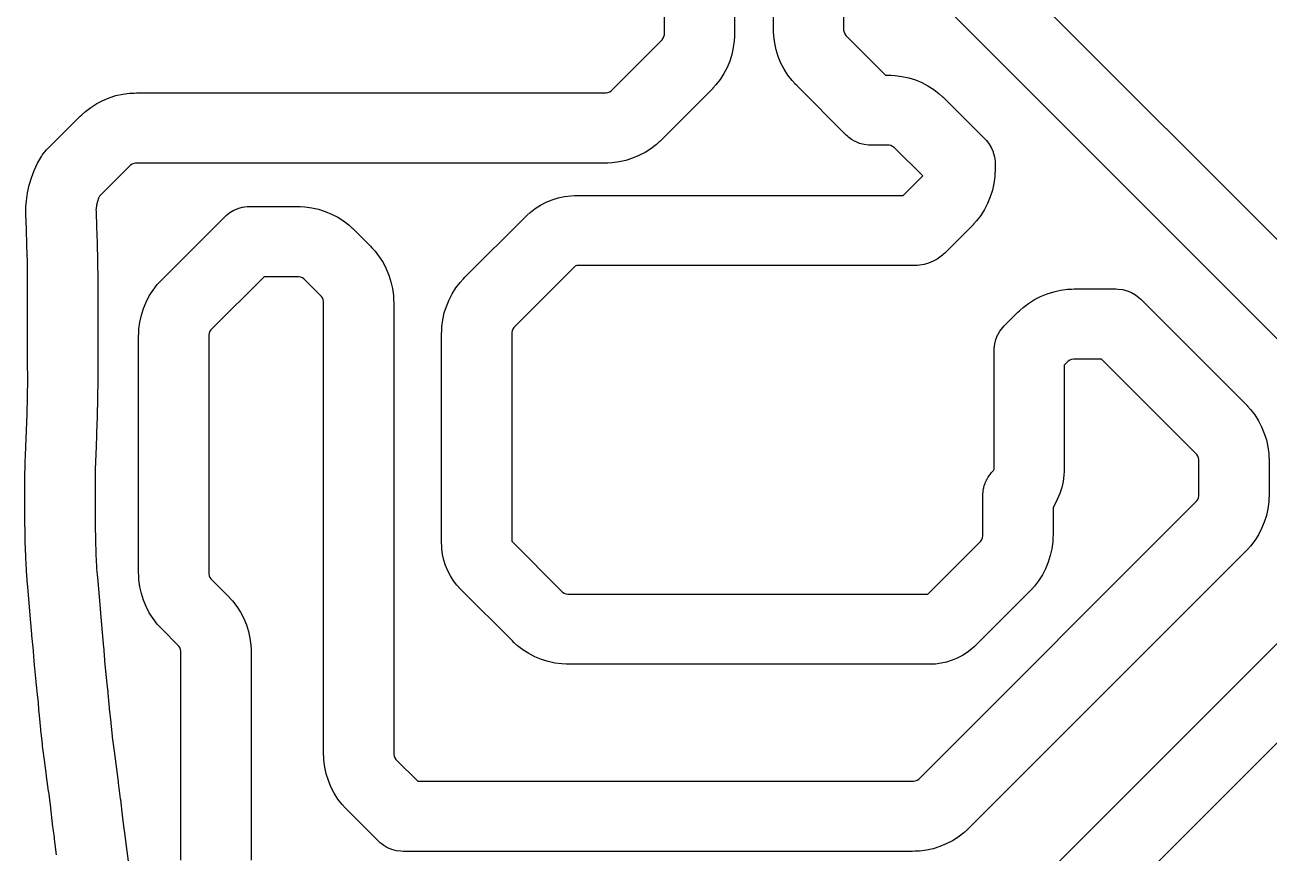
# Model space of a CAD drawing. Header units: inches. Extents: x 0.4 to 11.3, y -7.9 to -0.4.
# Drawn here: x 3.378 to 6.171, y -6.797 to -4.937 of the extents above; entities that cross this region are included whole.
import ezdxf

# ---------------------------------------------------------------- set-up
doc = ezdxf.new("R2010")
doc.units = ezdxf.units.IN
doc.header["$MEASUREMENT"] = 0
doc.layers.add('F.Cu', color=13, linetype='CONTINUOUS', true_color=0xc83434)

msp = doc.modelspace()

# ---------------------------------------------------------------- linework, layer by layer
at = {"layer": 'F.Cu', "linetype": 'CONTINUOUS'}
for p, q in [((4.8136, -4.9576), (4.8136, -4.2054)), ((4.9711, -4.2054), (4.9711, -4.9576)), ((5.0586, -4.9476), (5.0586, -4.2965)), ((5.2161, -4.2866), (5.2161, -4.9476)), ((5.5723, -4.8026), (6.5037, -5.734)), ((6.3924, -5.8454), (5.461, -4.9139)), ((4.8074, -4.9726), (4.8089, -4.9711)), ((4.8089, -4.9711), (4.8112, -4.9676)), ((4.8112, -4.9676), (4.8128, -4.9638)), ((4.8128, -4.9638), (4.8136, -4.9596)), ((4.8136, -4.9596), (4.8136, -4.9576)), ((4.9708, -4.9633), (4.9704, -4.9731)), ((4.9709, -4.9627), (4.9708, -4.9633)), ((4.9711, -4.9576), (4.9709, -4.9627)), ((5.0588, -4.9527), (5.0586, -4.9476)), ((5.0589, -4.9533), (5.0588, -4.9527)), ((5.0593, -4.9631), (5.0589, -4.9533)), ((5.0613, -4.9786), (5.0593, -4.9631)), ((5.2161, -4.9476), (5.2161, -4.9496)), ((5.2161, -4.9496), (5.2169, -4.9538)), ((5.2169, -4.9538), (5.2185, -4.9576)), ((5.2185, -4.9576), (5.2208, -4.9611)), ((5.2208, -4.9611), (5.2223, -4.9626)), ((5.2223, -4.9626), (5.2223, -4.9626)), ((5.2223, -4.9626), (5.31, -5.0502)), ((4.696, -5.084), (4.8074, -4.9726)), ((4.8074, -4.9726), (4.8074, -4.9726)), ((4.9684, -4.9886), (4.965, -5.0038)), ((4.9704, -4.9731), (4.9684, -4.9886)), ((5.0647, -4.9938), (5.0613, -4.9786)), ((5.0694, -5.0087), (5.0647, -4.9938)), ((4.9603, -5.0187), (4.9543, -5.0331)), ((4.965, -5.0038), (4.9603, -5.0187)), ((5.0753, -5.0231), (5.0694, -5.0087)), ((5.0825, -5.0369), (5.0753, -5.0231)), ((4.9471, -5.0469), (4.9388, -5.0601)), ((4.9543, -5.0331), (4.9471, -5.0469)), ((5.0909, -5.0501), (5.0825, -5.0369)), ((5.1004, -5.0624), (5.0909, -5.0501)), ((5.31, -5.0502), (5.3159, -5.0502)), ((5.3159, -5.0502), (5.3211, -5.0504)), ((5.3211, -5.0504), (5.3217, -5.0505)), ((5.3217, -5.0505), (5.3315, -5.0509)), ((5.3315, -5.0509), (5.347, -5.053)), ((5.347, -5.053), (5.3622, -5.0563)), ((4.9223, -5.0802), (4.9187, -5.0839)), ((4.9226, -5.0797), (4.9223, -5.0802)), ((4.9293, -5.0724), (4.9226, -5.0797)), ((4.9388, -5.0601), (4.9293, -5.0724)), ((5.107, -5.0697), (5.1004, -5.0624)), ((5.1074, -5.0702), (5.107, -5.0697)), ((5.111, -5.0739), (5.1074, -5.0702)), ((5.2217, -5.1847), (5.111, -5.0739)), ((5.111, -5.0739), (5.111, -5.0739)), ((5.111, -5.0739), (5.111, -5.0739)), ((5.3622, -5.0563), (5.3771, -5.061)), ((5.3771, -5.061), (5.3915, -5.067)), ((5.3915, -5.067), (5.4053, -5.0742)), ((5.4053, -5.0742), (5.4184, -5.0826)), ((5.4184, -5.0826), (5.4308, -5.0921)), ((3.5394, -5.1142), (3.5532, -5.107)), ((3.5532, -5.107), (3.5676, -5.101)), ((3.5676, -5.101), (3.5825, -5.0963)), ((3.5825, -5.0963), (3.5977, -5.093)), ((3.5977, -5.093), (3.6132, -5.0909)), ((3.6132, -5.0909), (3.623, -5.0905)), ((3.623, -5.0905), (3.6236, -5.0904)), ((3.6236, -5.0904), (3.6288, -5.0902)), ((3.6288, -5.0902), (4.6809, -5.0902)), ((4.6809, -5.0902), (4.683, -5.0902)), ((4.683, -5.0902), (4.6871, -5.0894)), ((4.6871, -5.0894), (4.691, -5.0878)), ((4.691, -5.0878), (4.6945, -5.0855)), ((4.6945, -5.0855), (4.696, -5.084)), ((4.696, -5.084), (4.696, -5.084)), ((4.9187, -5.0839), (4.8073, -5.1954)), ((4.9187, -5.0839), (4.9187, -5.0839)), ((4.9187, -5.0839), (4.9187, -5.0839)), ((5.4308, -5.0921), (5.438, -5.0987)), ((5.438, -5.0987), (5.4385, -5.0991)), ((5.4385, -5.0991), (5.4423, -5.1026)), ((5.4423, -5.1026), (5.4423, -5.1026)), ((5.4423, -5.1026), (5.4423, -5.1026)), ((5.4423, -5.1026), (5.533, -5.1933)), ((3.5061, -5.1391), (3.5066, -5.1387)), ((3.5066, -5.1387), (3.5139, -5.1321)), ((3.5139, -5.1321), (3.5262, -5.1226)), ((3.5262, -5.1226), (3.5394, -5.1142)), ((3.4267, -5.2183), (3.5024, -5.1426)), ((3.5024, -5.1426), (3.5061, -5.1391)), ((3.5024, -5.1426), (3.5024, -5.1426)), ((3.5024, -5.1426), (3.5024, -5.1426)), ((5.2254, -5.1882), (5.2217, -5.1847)), ((5.2279, -5.1901), (5.2254, -5.1882)), ((5.2254, -5.1882), (5.2254, -5.1882)), ((5.2336, -5.1944), (5.2279, -5.1901)), ((5.2418, -5.1992), (5.2336, -5.1944)), ((5.533, -5.1933), (5.5365, -5.1971)), ((3.4224, -5.2231), (3.4231, -5.2221)), ((3.4231, -5.2221), (3.4267, -5.2183)), ((3.4267, -5.2183), (3.4267, -5.2183)), ((3.4267, -5.2183), (3.4267, -5.2183)), ((4.7834, -5.2154), (4.7703, -5.2238)), ((4.7958, -5.2059), (4.7834, -5.2154)), ((4.803, -5.1993), (4.7958, -5.2059)), ((4.8035, -5.1989), (4.803, -5.1993)), ((4.8073, -5.1954), (4.8035, -5.1989)), ((4.8073, -5.1954), (4.8073, -5.1954)), ((4.8073, -5.1954), (4.8073, -5.1954)), ((5.2425, -5.1996), (5.2418, -5.1992)), ((5.252, -5.2035), (5.2425, -5.1996)), ((5.262, -5.2062), (5.252, -5.2035)), ((5.2722, -5.2075), (5.262, -5.2062)), ((5.2773, -5.2077), (5.2722, -5.2075)), ((5.3159, -5.2077), (5.2773, -5.2077)), ((5.318, -5.2077), (5.3159, -5.2077)), ((5.3221, -5.2085), (5.318, -5.2077)), ((5.326, -5.2101), (5.3221, -5.2085)), ((5.3295, -5.2125), (5.326, -5.2101)), ((5.331, -5.2139), (5.3295, -5.2125)), ((5.3935, -5.2765), (5.331, -5.2139)), ((5.331, -5.2139), (5.331, -5.2139)), ((5.5365, -5.1971), (5.5428, -5.2052)), ((5.5428, -5.2052), (5.548, -5.2142)), ((5.548, -5.2142), (5.5515, -5.2226)), ((5.5515, -5.2226), (5.5519, -5.2237)), ((3.3991, -5.264), (3.4066, -5.248)), ((3.4066, -5.248), (3.4153, -5.2327)), ((3.4153, -5.2327), (3.4161, -5.2315)), ((3.4161, -5.2315), (3.4169, -5.2302)), ((3.4169, -5.2302), (3.4195, -5.2269)), ((3.4195, -5.2269), (3.4215, -5.2239)), ((3.4215, -5.2239), (3.4224, -5.2231)), ((3.6187, -5.2501), (3.6152, -5.2525)), ((3.6226, -5.2485), (3.6187, -5.2501)), ((3.6267, -5.2477), (3.6226, -5.2485)), ((3.6288, -5.2477), (3.6267, -5.2477)), ((4.6809, -5.2477), (3.6288, -5.2477)), ((4.6861, -5.2475), (4.6809, -5.2477)), ((4.6867, -5.2475), (4.6861, -5.2475)), ((4.6965, -5.247), (4.6867, -5.2475)), ((4.712, -5.245), (4.6965, -5.247)), ((4.7272, -5.2416), (4.712, -5.245)), ((4.7421, -5.2369), (4.7272, -5.2416)), ((4.7565, -5.231), (4.7421, -5.2369)), ((4.7703, -5.2238), (4.7565, -5.231)), ((5.5519, -5.2237), (5.5546, -5.2336)), ((5.5546, -5.2336), (5.5552, -5.2381)), ((5.5552, -5.2381), (5.5559, -5.2438)), ((5.5559, -5.2438), (5.5559, -5.2438)), ((5.5559, -5.2438), (5.5561, -5.249)), ((5.5561, -5.249), (5.5561, -5.2626)), ((3.3928, -5.2805), (3.3991, -5.264)), ((3.6137, -5.2539), (3.5457, -5.322)), ((3.6152, -5.2525), (3.6137, -5.2539)), ((3.6137, -5.2539), (3.6137, -5.2539)), ((5.3497, -5.3202), (5.3924, -5.2776)), ((5.3924, -5.2776), (5.3935, -5.2765)), ((5.3924, -5.2776), (5.3924, -5.2776)), ((5.5554, -5.2781), (5.5534, -5.2936)), ((5.5558, -5.2683), (5.5554, -5.2781)), ((5.5559, -5.2677), (5.5558, -5.2683)), ((5.5561, -5.2626), (5.5559, -5.2677)), ((3.384, -5.3146), (3.3877, -5.2974)), ((3.3877, -5.2974), (3.3928, -5.2805)), ((5.5534, -5.2936), (5.55, -5.3088)), ((3.3806, -5.346), (3.3815, -5.3321)), ((3.3815, -5.3321), (3.384, -5.3146)), ((3.5409, -5.334), (3.539, -5.342)), ((3.5437, -5.3262), (3.5409, -5.334)), ((3.5457, -5.322), (3.5437, -5.3262)), ((4.5483, -5.3356), (4.5616, -5.3301)), ((4.5616, -5.3301), (4.5752, -5.3258)), ((4.5752, -5.3258), (4.5892, -5.3227)), ((4.5892, -5.3227), (4.6034, -5.3209)), ((4.6034, -5.3209), (4.6119, -5.3205)), ((4.6119, -5.3205), (4.6125, -5.3204)), ((4.6125, -5.3204), (4.6177, -5.3202)), ((4.6177, -5.3202), (4.6177, -5.3202)), ((4.6177, -5.3202), (4.6177, -5.3202)), ((4.6177, -5.3202), (5.3497, -5.3202)), ((5.5453, -5.3237), (5.5393, -5.3381)), ((5.55, -5.3088), (5.5453, -5.3237)), ((3.3803, -5.3493), (3.3804, -5.3488)), ((3.3803, -5.3497), (3.3803, -5.3493)), ((3.3803, -5.3502), (3.3803, -5.3497)), ((3.3803, -5.3504), (3.3803, -5.3502)), ((3.3803, -5.352), (3.3803, -5.3504)), ((3.3803, -5.3529), (3.3803, -5.352)), ((3.3803, -5.352), (3.3803, -5.352)), ((3.3803, -5.3539), (3.3803, -5.3529)), ((3.3805, -5.3602), (3.3803, -5.3539)), ((3.3804, -5.3482), (3.3805, -5.3468)), ((3.3804, -5.3488), (3.3804, -5.3482)), ((3.3805, -5.3468), (3.3806, -5.346)), ((3.3805, -5.3603), (3.3805, -5.3602)), ((3.3805, -5.3608), (3.3805, -5.3603)), ((3.3805, -5.3603), (3.3805, -5.3603)), ((3.3805, -5.3614), (3.3805, -5.3608)), ((3.3805, -5.3619), (3.3805, -5.3614)), ((3.3805, -5.362), (3.3805, -5.3619)), ((3.3805, -5.3619), (3.3805, -5.3619)), ((3.3817, -5.3962), (3.3805, -5.362)), ((3.5379, -5.3501), (3.5378, -5.3521)), ((3.5378, -5.3521), (3.5379, -5.3563)), ((3.539, -5.342), (3.5379, -5.3501)), ((3.5379, -5.3563), (3.5379, -5.3563)), ((3.5379, -5.3563), (3.5379, -5.3563)), ((3.5379, -5.3563), (3.5379, -5.3565)), ((3.5379, -5.3565), (3.5379, -5.3567)), ((3.5379, -5.3567), (3.5379, -5.3568)), ((3.5379, -5.3568), (3.5379, -5.3568)), ((3.5379, -5.3568), (3.5391, -5.3909)), ((3.8304, -5.3648), (3.8386, -5.3585)), ((3.8386, -5.3585), (3.8475, -5.3534)), ((3.8475, -5.3534), (3.857, -5.3494)), ((3.857, -5.3494), (3.8584, -5.349)), ((3.8584, -5.349), (3.867, -5.3467)), ((3.867, -5.3467), (3.8772, -5.3454)), ((3.8772, -5.3454), (3.8823, -5.3452)), ((3.8823, -5.3452), (3.9909, -5.3452)), ((3.9909, -5.3452), (3.9961, -5.3454)), ((3.9961, -5.3454), (3.9967, -5.3455)), ((3.9967, -5.3455), (4.0065, -5.3459)), ((4.0065, -5.3459), (4.022, -5.348)), ((4.022, -5.348), (4.0372, -5.3513)), ((4.0372, -5.3513), (4.0521, -5.356)), ((4.0521, -5.356), (4.0665, -5.362)), ((4.0665, -5.362), (4.0803, -5.3692)), ((4.5059, -5.3644), (4.5122, -5.3586)), ((4.5122, -5.3586), (4.5236, -5.3499)), ((4.5236, -5.3499), (4.5357, -5.3422)), ((4.5357, -5.3422), (4.5483, -5.3356)), ((5.5321, -5.3519), (5.5238, -5.3651)), ((5.5393, -5.3381), (5.5321, -5.3519)), ((3.686, -5.509), (3.8267, -5.3683)), ((3.8267, -5.3683), (3.8304, -5.3648)), ((4.0803, -5.3692), (4.0934, -5.3776)), ((4.0934, -5.3776), (4.1058, -5.3871)), ((4.1058, -5.3871), (4.113, -5.3937)), ((4.366, -5.504), (4.5017, -5.3683)), ((4.5017, -5.3683), (4.5054, -5.3648)), ((4.5017, -5.3683), (4.5017, -5.3683)), ((4.5017, -5.3683), (4.5017, -5.3683)), ((4.5054, -5.3648), (4.5059, -5.3644)), ((5.5037, -5.3889), (5.443, -5.4497)), ((5.5073, -5.3852), (5.5037, -5.3889)), ((5.5037, -5.3889), (5.5037, -5.3889)), ((5.5037, -5.3889), (5.5037, -5.3889)), ((5.5076, -5.3847), (5.5073, -5.3852)), ((5.5143, -5.3774), (5.5076, -5.3847)), ((5.5238, -5.3651), (5.5143, -5.3774)), ((3.3829, -5.4319), (3.3817, -5.3962)), ((3.5391, -5.3909), (3.5391, -5.3909)), ((3.5391, -5.3909), (3.5391, -5.391)), ((3.5391, -5.391), (3.5403, -5.4265)), ((4.113, -5.3937), (4.1135, -5.3941)), ((4.1135, -5.3941), (4.1173, -5.3976)), ((4.1173, -5.3976), (4.1173, -5.3976)), ((4.1173, -5.3976), (4.1173, -5.3976)), ((4.1173, -5.3976), (4.1537, -5.434)), ((3.3829, -5.4321), (3.3829, -5.4319)), ((3.3829, -5.4319), (3.3829, -5.4319)), ((3.3829, -5.4319), (3.3829, -5.4319)), ((3.3829, -5.4325), (3.3829, -5.4321)), ((3.3829, -5.4328), (3.3829, -5.4325)), ((3.3829, -5.433), (3.3829, -5.4328)), ((3.3838, -5.4692), (3.3829, -5.433)), ((3.3829, -5.433), (3.3829, -5.433)), ((3.5403, -5.4265), (3.5403, -5.4265)), ((3.5403, -5.4265), (3.5403, -5.4274)), ((3.5403, -5.4274), (3.5403, -5.4282)), ((3.5403, -5.4282), (3.5403, -5.429)), ((3.5403, -5.429), (3.5403, -5.4291)), ((3.5403, -5.4291), (3.5412, -5.4653)), ((4.1537, -5.434), (4.1537, -5.434)), ((4.1537, -5.434), (4.1537, -5.434)), ((4.1537, -5.434), (4.1573, -5.4378)), ((4.1573, -5.4378), (4.1576, -5.4383)), ((4.1576, -5.4383), (4.1643, -5.4455)), ((4.1643, -5.4455), (4.1738, -5.4579)), ((3.3838, -5.4696), (3.3838, -5.4692)), ((3.3838, -5.4692), (3.3838, -5.4692)), ((3.3838, -5.4702), (3.3838, -5.4696)), ((3.3838, -5.4709), (3.3838, -5.4702)), ((3.3838, -5.4712), (3.3838, -5.4709)), ((3.3841, -5.5082), (3.3838, -5.4712)), ((3.3838, -5.4712), (3.3838, -5.4712)), ((3.5412, -5.4653), (3.5412, -5.4653)), ((3.5412, -5.4653), (3.5413, -5.4669)), ((3.5413, -5.4669), (3.5413, -5.4684)), ((3.5413, -5.4684), (3.5413, -5.47)), ((3.5413, -5.47), (3.5413, -5.47)), ((3.5413, -5.47), (3.5416, -5.5069)), ((4.1738, -5.4579), (4.1821, -5.471)), ((4.1821, -5.471), (4.1893, -5.4849)), ((5.4069, -5.4723), (5.3966, -5.4753)), ((5.4168, -5.4682), (5.4069, -5.4723)), ((5.4262, -5.463), (5.4168, -5.4682)), ((5.435, -5.4568), (5.4262, -5.463)), ((5.438, -5.4542), (5.435, -5.4568)), ((5.4393, -5.4532), (5.438, -5.4542)), ((5.443, -5.4497), (5.4393, -5.4532)), ((4.1893, -5.4849), (4.1953, -5.4993)), ((4.1953, -5.4993), (4.2, -5.5141)), ((4.613, -5.4797), (4.4773, -5.6154)), ((4.6136, -5.479), (4.613, -5.4796)), ((4.613, -5.4796), (4.613, -5.4797)), ((4.6151, -5.4782), (4.6136, -5.479)), ((4.6168, -5.4777), (4.6151, -5.4782)), ((4.6177, -5.4777), (4.6168, -5.4777)), ((5.3753, -5.4777), (4.6177, -5.4777)), ((4.6177, -5.4777), (4.6177, -5.4777)), ((5.3804, -5.4775), (5.3753, -5.4777)), ((5.3753, -5.4777), (5.3753, -5.4777)), ((5.3753, -5.4777), (5.3753, -5.4777)), ((5.382, -5.4773), (5.3804, -5.4775)), ((5.386, -5.4771), (5.382, -5.4773)), ((5.3966, -5.4753), (5.386, -5.4771)), ((3.3841, -5.5083), (3.3841, -5.5082)), ((3.3841, -5.5084), (3.3841, -5.5083)), ((3.3841, -5.5083), (3.3841, -5.5083)), ((3.3841, -5.5086), (3.3841, -5.5084)), ((3.3841, -5.5088), (3.3841, -5.5086)), ((3.3841, -5.509), (3.3841, -5.5088)), ((3.3841, -5.5091), (3.3841, -5.509)), ((3.3841, -5.509), (3.3841, -5.509)), ((3.3843, -5.546), (3.3841, -5.5091)), ((3.5416, -5.5069), (3.5416, -5.5069)), ((3.5416, -5.5069), (3.5416, -5.5074)), ((3.5416, -5.5074), (3.5416, -5.5079)), ((3.5416, -5.5079), (3.5416, -5.5083)), ((3.5416, -5.5083), (3.5416, -5.5083)), ((3.5416, -5.5083), (3.5418, -5.5453)), ((3.6659, -5.5329), (3.6754, -5.5205)), ((3.6754, -5.5205), (3.682, -5.5133)), ((3.682, -5.5133), (3.6824, -5.5128)), ((3.6824, -5.5128), (3.686, -5.509)), ((3.686, -5.509), (3.686, -5.509)), ((3.686, -5.509), (3.686, -5.509)), ((3.915, -5.5027), (3.7973, -5.6204)), ((3.9909, -5.5027), (3.915, -5.5027)), ((3.993, -5.5027), (3.9909, -5.5027)), ((3.9971, -5.5035), (3.993, -5.5027)), ((4.001, -5.5051), (3.9971, -5.5035)), ((4.0045, -5.5075), (4.001, -5.5051)), ((4.006, -5.5089), (4.0045, -5.5075)), ((4.0424, -5.5454), (4.006, -5.5089)), ((4.006, -5.5089), (4.006, -5.5089)), ((4.2, -5.5141), (4.2034, -5.5294)), ((4.2034, -5.5294), (4.2054, -5.5448)), ((4.3375, -5.541), (4.3459, -5.5279)), ((4.3459, -5.5279), (4.3554, -5.5155)), ((4.3554, -5.5155), (4.362, -5.5083)), ((4.362, -5.5083), (4.3624, -5.5078)), ((4.3624, -5.5078), (4.366, -5.504)), ((4.366, -5.504), (4.366, -5.504)), ((4.366, -5.504), (4.366, -5.504)), ((3.3841, -5.5837), (3.3843, -5.5474)), ((3.3843, -5.5461), (3.3843, -5.546)), ((3.3843, -5.546), (3.3843, -5.546)), ((3.3843, -5.5463), (3.3843, -5.5461)), ((3.3843, -5.5467), (3.3843, -5.5463)), ((3.3843, -5.5472), (3.3843, -5.5467)), ((3.3843, -5.5474), (3.3843, -5.5472)), ((3.3843, -5.5474), (3.3843, -5.5474)), ((3.5418, -5.5483), (3.5416, -5.5846)), ((3.5418, -5.5453), (3.5418, -5.5453)), ((3.5418, -5.5453), (3.5418, -5.5462)), ((3.5418, -5.5462), (3.5418, -5.5472)), ((3.5418, -5.5472), (3.5418, -5.5483)), ((3.6503, -5.5599), (3.6575, -5.546)), ((3.6575, -5.546), (3.6659, -5.5329)), ((4.0439, -5.5468), (4.0424, -5.5454)), ((4.0424, -5.5454), (4.0424, -5.5454)), ((4.0462, -5.5503), (4.0439, -5.5468)), ((4.0478, -5.5542), (4.0462, -5.5503)), ((4.0486, -5.5583), (4.0478, -5.5542)), ((4.2054, -5.5448), (4.2058, -5.5546)), ((4.2058, -5.5546), (4.2059, -5.5552)), ((4.2059, -5.5552), (4.2061, -5.5604)), ((4.3244, -5.5693), (4.3303, -5.5549)), ((4.3303, -5.5549), (4.3375, -5.541)), ((5.6312, -5.5626), (5.6444, -5.5542)), ((5.6444, -5.5542), (5.6582, -5.547)), ((5.6582, -5.547), (5.6726, -5.541)), ((5.6726, -5.541), (5.6875, -5.5363)), ((5.6875, -5.5363), (5.7027, -5.533)), ((5.7027, -5.533), (5.7182, -5.5309)), ((5.7182, -5.5309), (5.728, -5.5305)), ((5.728, -5.5305), (5.7286, -5.5304)), ((5.7286, -5.5304), (5.7338, -5.5302)), ((5.7338, -5.5302), (5.8273, -5.5302)), ((5.8273, -5.5302), (5.8325, -5.5304)), ((5.8325, -5.5304), (5.8427, -5.5317)), ((5.8427, -5.5317), (5.8519, -5.5342)), ((5.8519, -5.5342), (5.8527, -5.5344)), ((5.8527, -5.5344), (5.8622, -5.5384)), ((5.8622, -5.5384), (5.8711, -5.5435)), ((5.8711, -5.5435), (5.8793, -5.5498)), ((5.8793, -5.5498), (5.883, -5.5533)), ((5.883, -5.5533), (6.1187, -5.789)), ((3.3841, -5.5842), (3.3841, -5.5837)), ((3.3841, -5.5837), (3.3841, -5.5837)), ((3.3841, -5.5846), (3.3841, -5.5842)), ((3.3841, -5.5851), (3.3841, -5.5846)), ((3.3841, -5.6941), (3.3841, -5.5851)), ((3.3841, -5.5851), (3.3841, -5.5851)), ((3.3841, -5.5851), (3.3841, -5.5851)), ((3.5416, -5.5846), (3.5416, -5.5846)), ((3.5416, -5.5846), (3.5416, -5.5847)), ((3.5416, -5.5847), (3.5416, -5.5848)), ((3.5416, -5.5848), (3.5416, -5.585)), ((3.5416, -5.585), (3.5416, -5.5851)), ((3.5416, -5.5851), (3.5416, -5.6941)), ((3.6397, -5.5891), (3.6444, -5.5743)), ((3.6444, -5.5743), (3.6503, -5.5599)), ((4.0486, -5.5604), (4.0486, -5.5583)), ((4.0486, -6.5726), (4.0486, -5.5604)), ((4.2061, -5.5604), (4.2061, -6.5726)), ((4.3163, -5.5994), (4.3197, -5.5841)), ((4.3197, -5.5841), (4.3244, -5.5693)), ((5.5767, -5.6133), (5.6074, -5.5826)), ((5.6074, -5.5826), (5.6111, -5.5791)), ((5.6074, -5.5826), (5.6074, -5.5826)), ((5.6074, -5.5826), (5.6074, -5.5826)), ((5.6111, -5.5791), (5.6116, -5.5787)), ((5.6116, -5.5787), (5.6189, -5.5721)), ((5.6189, -5.5721), (5.6312, -5.5626)), ((3.6343, -5.6198), (3.6363, -5.6044)), ((3.6363, -5.6044), (3.6397, -5.5891)), ((4.3143, -5.6148), (4.3163, -5.5994)), ((5.5731, -5.6171), (5.5767, -5.6133)), ((3.6336, -5.6354), (3.6338, -5.6302)), ((3.6336, -6.1676), (3.6336, -5.6354)), ((3.6338, -5.6302), (3.6339, -5.6296)), ((3.6339, -5.6296), (3.6343, -5.6198)), ((3.7919, -5.6292), (3.7911, -5.6333)), ((3.7911, -5.6333), (3.7911, -5.6354)), ((3.7911, -5.6354), (3.7911, -6.1676)), ((3.7935, -5.6253), (3.7919, -5.6292)), ((3.7958, -5.6218), (3.7935, -5.6253)), ((3.7973, -5.6204), (3.7958, -5.6218)), ((3.7973, -5.6204), (3.7973, -5.6204)), ((4.3136, -5.6304), (4.3138, -5.6252)), ((4.3136, -6.1007), (4.3136, -5.6304)), ((4.3138, -5.6252), (4.3139, -5.6246)), ((4.3139, -5.6246), (4.3143, -5.6148)), ((4.4719, -5.6242), (4.4711, -5.6283)), ((4.4711, -5.6283), (4.4711, -5.6304)), ((4.4711, -5.6304), (4.4711, -6.0964)), ((4.4735, -5.6203), (4.4719, -5.6242)), ((4.4758, -5.6168), (4.4735, -5.6203)), ((4.4773, -5.6154), (4.4758, -5.6168)), ((4.4773, -5.6154), (4.4773, -5.6154)), ((5.5578, -5.6437), (5.5617, -5.6342)), ((5.5617, -5.6342), (5.5623, -5.6331)), ((5.5623, -5.6331), (5.5669, -5.6252)), ((5.5669, -5.6252), (5.5731, -5.6171)), ((5.5536, -5.669), (5.5538, -5.6638)), ((5.5536, -5.9336), (5.5536, -5.669)), ((5.5538, -5.6638), (5.5551, -5.6536)), ((5.5551, -5.6536), (5.5578, -5.6437)), ((3.3841, -5.6948), (3.3841, -5.6941)), ((3.3841, -5.6941), (3.3841, -5.6941)), ((3.3841, -5.6941), (3.3841, -5.6941)), ((3.3841, -5.6956), (3.3841, -5.6948)), ((3.3841, -5.6964), (3.3841, -5.6956)), ((3.3845, -5.7321), (3.3841, -5.6964)), ((3.3841, -5.6964), (3.3841, -5.6964)), ((3.3841, -5.6964), (3.3841, -5.6964)), ((3.5416, -5.6941), (3.5416, -5.6942)), ((3.5416, -5.6942), (3.5416, -5.6945)), ((3.5416, -5.6945), (3.5416, -5.6947)), ((3.5416, -5.6947), (3.5416, -5.6948)), ((3.5416, -5.6948), (3.5416, -5.6948)), ((3.5416, -5.6948), (3.5419, -5.7305)), ((5.7187, -5.6939), (5.7111, -5.7016)), ((5.7202, -5.6925), (5.7187, -5.6939)), ((5.7187, -5.6939), (5.7187, -5.6939)), ((5.7237, -5.6901), (5.7202, -5.6925)), ((5.7276, -5.6885), (5.7237, -5.6901)), ((5.7317, -5.6877), (5.7276, -5.6885)), ((5.7338, -5.6877), (5.7317, -5.6877)), ((5.7947, -5.6877), (5.7338, -5.6877)), ((6.0074, -5.9004), (5.7947, -5.6877)), ((5.7111, -5.7016), (5.7111, -5.9336)), ((3.3841, -5.7716), (3.3845, -5.7345)), ((3.3845, -5.7325), (3.3845, -5.7321)), ((3.3845, -5.7321), (3.3845, -5.7321)), ((3.3845, -5.7333), (3.3845, -5.7325)), ((3.3845, -5.7341), (3.3845, -5.7333)), ((3.3845, -5.7345), (3.3845, -5.7341)), ((3.3845, -5.7345), (3.3845, -5.7345)), ((3.5419, -5.7363), (3.5415, -5.7733)), ((3.5419, -5.7305), (3.5419, -5.7305)), ((3.5419, -5.7305), (3.542, -5.7324)), ((3.542, -5.7343), (3.5419, -5.7363)), ((3.5419, -5.7363), (3.5419, -5.7363)), ((3.542, -5.7324), (3.542, -5.7343)), ((3.383, -5.8104), (3.384, -5.7735)), ((3.384, -5.7732), (3.3841, -5.7726)), ((3.384, -5.7735), (3.384, -5.7732)), ((3.384, -5.7735), (3.384, -5.7735)), ((3.3841, -5.7719), (3.3841, -5.7716)), ((3.3841, -5.7716), (3.3841, -5.7716)), ((3.3841, -5.7716), (3.3841, -5.7716)), ((3.3841, -5.7726), (3.3841, -5.7719)), ((3.5415, -5.7778), (3.5405, -5.8146)), ((3.5415, -5.7733), (3.5415, -5.7734)), ((3.5415, -5.7734), (3.5415, -5.7748)), ((3.5415, -5.7748), (3.5415, -5.7763)), ((3.5415, -5.7763), (3.5415, -5.7778)), ((3.5415, -5.7778), (3.5415, -5.7778)), ((6.1187, -5.789), (6.1187, -5.789)), ((6.1187, -5.789), (6.1187, -5.789)), ((6.1187, -5.789), (6.1223, -5.7928)), ((6.1223, -5.7928), (6.1226, -5.7933)), ((6.1226, -5.7933), (6.1293, -5.8005)), ((6.1293, -5.8005), (6.1388, -5.8129)), ((3.3818, -5.8477), (3.383, -5.8112)), ((3.383, -5.8105), (3.383, -5.8104)), ((3.383, -5.8104), (3.383, -5.8104)), ((3.383, -5.8108), (3.383, -5.8105)), ((3.383, -5.8111), (3.383, -5.8108)), ((3.383, -5.8112), (3.383, -5.8111)), ((3.383, -5.8112), (3.383, -5.8112)), ((3.5404, -5.8166), (3.5391, -5.853)), ((3.5405, -5.8146), (3.5404, -5.8153)), ((3.5404, -5.8153), (3.5404, -5.8159)), ((3.5404, -5.8159), (3.5404, -5.8166)), ((3.5404, -5.8166), (3.5404, -5.8166)), ((3.5404, -5.8166), (3.5404, -5.8166)), ((3.5405, -5.8146), (3.5405, -5.8146)), ((3.5405, -5.8146), (3.5405, -5.8146)), ((6.1388, -5.8129), (6.1471, -5.826)), ((6.1471, -5.826), (6.1543, -5.8399)), ((3.3806, -5.8846), (3.3817, -5.8479)), ((3.3817, -5.8479), (3.3818, -5.8478)), ((3.3818, -5.8478), (3.3818, -5.8477)), ((3.5391, -5.853), (3.538, -5.8896)), ((6.1543, -5.8399), (6.1603, -5.8543)), ((6.1603, -5.8543), (6.165, -5.8691)), ((3.379, -5.9189), (3.3805, -5.8861)), ((3.3805, -5.8859), (3.3806, -5.8854)), ((3.3805, -5.8861), (3.3805, -5.8859)), ((3.3805, -5.8861), (3.3805, -5.8861)), ((3.3806, -5.8848), (3.3806, -5.8846)), ((3.3806, -5.8846), (3.3806, -5.8846)), ((3.3806, -5.8854), (3.3806, -5.8848)), ((3.5379, -5.892), (3.5378, -5.8932)), ((3.538, -5.8896), (3.5379, -5.8908)), ((3.5379, -5.8908), (3.5379, -5.892)), ((3.538, -5.8896), (3.538, -5.8896)), ((6.165, -5.8691), (6.1684, -5.8844)), ((6.1684, -5.8844), (6.1704, -5.8998)), ((3.3789, -5.9223), (3.379, -5.9206)), ((3.379, -5.919), (3.379, -5.9189)), ((3.379, -5.9189), (3.379, -5.9189)), ((3.379, -5.9206), (3.379, -5.919)), ((3.5378, -5.8932), (3.5364, -5.9259)), ((3.5378, -5.8932), (3.5378, -5.8932)), ((6.0089, -5.9018), (6.0074, -5.9004)), ((6.0074, -5.9004), (6.0074, -5.9004)), ((6.0112, -5.9053), (6.0089, -5.9018)), ((6.0128, -5.9092), (6.0112, -5.9053)), ((6.0136, -5.9133), (6.0128, -5.9092)), ((6.0136, -5.9154), (6.0136, -5.9133)), ((6.0136, -5.9926), (6.0136, -5.9154)), ((6.1704, -5.8998), (6.1708, -5.9096)), ((6.1708, -5.9096), (6.1709, -5.9102)), ((6.1709, -5.9102), (6.1711, -5.9154)), ((6.1711, -5.9154), (6.1711, -5.9926)), ((3.3782, -5.9517), (3.3789, -5.924)), ((3.3789, -5.924), (3.3789, -5.9223)), ((3.3789, -5.924), (3.3789, -5.924)), ((3.3789, -5.924), (3.3789, -5.924)), ((3.5363, -5.9276), (3.5357, -5.9552)), ((3.5364, -5.9262), (3.5363, -5.9268)), ((3.5363, -5.9268), (3.5363, -5.9273)), ((3.5363, -5.9273), (3.5363, -5.9276)), ((3.5363, -5.9276), (3.5363, -5.9276)), ((3.5364, -5.9259), (3.5364, -5.9259)), ((3.5364, -5.9259), (3.5364, -5.9262)), ((5.5419, -5.9502), (5.5434, -5.9483)), ((5.5434, -5.9483), (5.5446, -5.9464)), ((5.5446, -5.9464), (5.5464, -5.9444)), ((5.5464, -5.9444), (5.5481, -5.9421)), ((5.5481, -5.9421), (5.55, -5.9402)), ((5.55, -5.9402), (5.5517, -5.9383)), ((5.5517, -5.9383), (5.5523, -5.9377)), ((5.5523, -5.9377), (5.5532, -5.9362)), ((5.5532, -5.9362), (5.5536, -5.9345)), ((5.5536, -5.9345), (5.5536, -5.9336)), ((5.5536, -5.9336), (5.5536, -5.9336)), ((5.7105, -5.9479), (5.7086, -5.9621)), ((5.7108, -5.9394), (5.7105, -5.9479)), ((5.7109, -5.9388), (5.7108, -5.9394)), ((5.7111, -5.9337), (5.7109, -5.9388)), ((5.7111, -5.9336), (5.7111, -5.9336)), ((5.7111, -5.9336), (5.7111, -5.9337)), ((3.3782, -5.9518), (3.3782, -5.9517)), ((3.3782, -5.9538), (3.3782, -5.9518)), ((3.3782, -5.9518), (3.3782, -5.9518)), ((3.3782, -5.9559), (3.3782, -5.9538)), ((3.3782, -5.9579), (3.3782, -5.9559)), ((3.3782, -5.958), (3.3782, -5.9579)), ((3.3782, -5.9579), (3.3782, -5.9579)), ((3.3784, -5.9894), (3.3782, -5.958)), ((3.5357, -5.9552), (3.5357, -5.9552)), ((3.5357, -5.9552), (3.5357, -5.9555)), ((3.5357, -5.9555), (3.5357, -5.9562)), ((3.5357, -5.9562), (3.5357, -5.9569)), ((3.5357, -5.9569), (3.5357, -5.9572)), ((3.5357, -5.9572), (3.5357, -5.9572)), ((3.5357, -5.9572), (3.5358, -5.9886)), ((5.5306, -5.9769), (5.5308, -5.9753)), ((5.5308, -5.9753), (5.5318, -5.9722)), ((5.5318, -5.9722), (5.5328, -5.9687)), ((5.5328, -5.9687), (5.5335, -5.9668)), ((5.5335, -5.9668), (5.5341, -5.9651)), ((5.5341, -5.9651), (5.5354, -5.9623)), ((5.5354, -5.9623), (5.5367, -5.9592)), ((5.5367, -5.9592), (5.5378, -5.9572)), ((5.5378, -5.9572), (5.5387, -5.9554)), ((5.5387, -5.9554), (5.5403, -5.953)), ((5.5403, -5.953), (5.5419, -5.9502)), ((5.7055, -5.9761), (5.7012, -5.9897)), ((5.7086, -5.9621), (5.7055, -5.9761)), ((3.3784, -5.9895), (3.3784, -5.9894)), ((3.3784, -5.9896), (3.3784, -5.9895)), ((3.3784, -5.9895), (3.3784, -5.9895)), ((3.3784, -5.9898), (3.3784, -5.9896)), ((3.3784, -5.9899), (3.3784, -5.9898)), ((3.3784, -5.99), (3.3784, -5.9899)), ((3.3784, -6.0262), (3.3784, -5.99)), ((3.3784, -5.99), (3.3784, -5.99)), ((3.5358, -5.9886), (3.5358, -5.9886)), ((3.5358, -5.9886), (3.5358, -5.9889)), ((3.5358, -5.9889), (3.5358, -5.9893)), ((3.5358, -5.9893), (3.5359, -5.9897)), ((3.5359, -5.9897), (3.5359, -5.9897)), ((3.5359, -5.9897), (3.5359, -6.0259)), ((5.5286, -5.994), (5.5288, -5.9888)), ((5.5286, -6.0826), (5.5286, -5.994)), ((5.5288, -5.9888), (5.529, -5.9873)), ((5.529, -5.9859), (5.5296, -5.9825)), ((5.529, -5.9873), (5.529, -5.9859)), ((5.5296, -5.9825), (5.5301, -5.9786)), ((5.5301, -5.9786), (5.5306, -5.9769)), ((5.6957, -6.003), (5.6891, -6.0157)), ((5.7012, -5.9897), (5.6957, -6.003)), ((6.0089, -6.0061), (6.0112, -6.0026)), ((6.0112, -6.0026), (6.0128, -5.9988)), ((6.0128, -5.9988), (6.0136, -5.9946)), ((6.0136, -5.9946), (6.0136, -5.9926)), ((6.1708, -5.9983), (6.1704, -6.0081)), ((6.1709, -5.9977), (6.1708, -5.9983)), ((6.1711, -5.9926), (6.1709, -5.9977)), ((3.3784, -6.0263), (3.3784, -6.0262)), ((3.3784, -6.0262), (3.3784, -6.0262)), ((3.3784, -6.0264), (3.3784, -6.0263)), ((3.3784, -6.0265), (3.3784, -6.0264)), ((3.3784, -6.0266), (3.3784, -6.0265)), ((3.3784, -6.0391), (3.3784, -6.0266)), ((3.3784, -6.0266), (3.3784, -6.0266)), ((3.5359, -6.0259), (3.5359, -6.0259)), ((3.5359, -6.0259), (3.5359, -6.0259)), ((3.5359, -6.0259), (3.5359, -6.0262)), ((3.5359, -6.0262), (3.5359, -6.0265)), ((3.5359, -6.0265), (3.5359, -6.0268)), ((3.5359, -6.0268), (3.5359, -6.0269)), ((3.5359, -6.0269), (3.5359, -6.0393)), ((5.386, -6.629), (6.0074, -6.0076)), ((5.6891, -6.0157), (5.6861, -6.0204)), ((5.6861, -6.0204), (5.6861, -6.0826)), ((6.0074, -6.0076), (6.0089, -6.0061)), ((6.0074, -6.0076), (6.0074, -6.0076)), ((6.1684, -6.0236), (6.165, -6.0388)), ((6.1704, -6.0081), (6.1684, -6.0236)), ((3.3784, -6.0392), (3.3784, -6.0391)), ((3.3784, -6.0391), (3.3784, -6.0391)), ((3.3784, -6.0605), (3.3784, -6.0392)), ((3.3784, -6.0623), (3.3784, -6.0605)), ((3.5359, -6.0393), (3.5359, -6.0605)), ((3.5359, -6.0605), (3.5359, -6.0605)), ((3.5359, -6.0605), (3.5359, -6.0605)), ((3.5359, -6.0605), (3.5359, -6.0608)), ((6.1603, -6.0537), (6.1543, -6.0681)), ((6.165, -6.0388), (6.1603, -6.0537)), ((3.3784, -6.0641), (3.3784, -6.0623)), ((3.3785, -6.0659), (3.3784, -6.0641)), ((3.3792, -6.0956), (3.3785, -6.0659)), ((3.3785, -6.0659), (3.3785, -6.0659)), ((3.3785, -6.0659), (3.3785, -6.0659)), ((3.5359, -6.0608), (3.5359, -6.0614)), ((3.5359, -6.0614), (3.5359, -6.062)), ((3.5359, -6.062), (3.5359, -6.0623)), ((3.5359, -6.0623), (3.5359, -6.0623)), ((3.5359, -6.0623), (3.5366, -6.0919)), ((5.5278, -6.0888), (5.5286, -6.0846)), ((5.5286, -6.0846), (5.5286, -6.0826)), ((5.6858, -6.0883), (5.6854, -6.0981)), ((5.6859, -6.0877), (5.6858, -6.0883)), ((5.6861, -6.0826), (5.6859, -6.0877)), ((6.1471, -6.0819), (6.1388, -6.0951)), ((6.1543, -6.0681), (6.1471, -6.0819)), ((3.3792, -6.0962), (3.3792, -6.0956)), ((3.3792, -6.0956), (3.3792, -6.0956)), ((3.3792, -6.0956), (3.3792, -6.0956)), ((3.3792, -6.0967), (3.3792, -6.0962)), ((3.3792, -6.0972), (3.3792, -6.0967)), ((3.3803, -6.1307), (3.3792, -6.0972)), ((3.3792, -6.0972), (3.3792, -6.0972)), ((3.3792, -6.0972), (3.3792, -6.0972)), ((3.5366, -6.0919), (3.5366, -6.0919)), ((3.5366, -6.0919), (3.5366, -6.092)), ((3.5366, -6.092), (3.5366, -6.0921)), ((3.5366, -6.0921), (3.5366, -6.0923)), ((3.5366, -6.0923), (3.5366, -6.0924)), ((3.5366, -6.0924), (3.5366, -6.0924)), ((3.5366, -6.0924), (3.5377, -6.1257)), ((4.3138, -6.1058), (4.3136, -6.1007)), ((4.3139, -6.1065), (4.3138, -6.1058)), ((4.3142, -6.1135), (4.3139, -6.1065)), ((4.3158, -6.1262), (4.3142, -6.1135)), ((4.4711, -6.0964), (4.5837, -6.209)), ((5.4047, -6.2152), (5.5224, -6.0976)), ((5.5224, -6.0976), (5.5239, -6.0961)), ((5.5224, -6.0976), (5.5224, -6.0976)), ((5.5239, -6.0961), (5.5262, -6.0926)), ((5.5262, -6.0926), (5.5278, -6.0888)), ((5.6834, -6.1136), (5.68, -6.1288)), ((5.6854, -6.0981), (5.6834, -6.1136)), ((6.1223, -6.1152), (6.1187, -6.1189)), ((6.1226, -6.1147), (6.1223, -6.1152)), ((6.1293, -6.1074), (6.1226, -6.1147)), ((6.1388, -6.0951), (6.1293, -6.1074)), ((3.3803, -6.1308), (3.3803, -6.1307)), ((3.3803, -6.1307), (3.3803, -6.1307)), ((3.3803, -6.1317), (3.3803, -6.1308)), ((3.3803, -6.1327), (3.3803, -6.1317)), ((3.3804, -6.1336), (3.3803, -6.1327)), ((3.3804, -6.1337), (3.3804, -6.1336)), ((3.3804, -6.1336), (3.3804, -6.1336)), ((3.3816, -6.1607), (3.3804, -6.1337)), ((3.5377, -6.1257), (3.5377, -6.1257)), ((3.5377, -6.1257), (3.5377, -6.1259)), ((3.5377, -6.1259), (3.5377, -6.1262)), ((3.5377, -6.1262), (3.5377, -6.1265)), ((3.5377, -6.1265), (3.5377, -6.1266)), ((3.5377, -6.1266), (3.5377, -6.1266)), ((3.5377, -6.1266), (3.5389, -6.1535)), ((4.3186, -6.1387), (4.3158, -6.1262)), ((4.3225, -6.151), (4.3186, -6.1387)), ((6.1187, -6.1189), (5.4973, -6.7404)), ((5.586, -6.929), (6.3934, -6.1216)), ((5.6753, -6.1437), (5.6693, -6.1581)), ((5.68, -6.1288), (5.6753, -6.1437)), ((6.1187, -6.1189), (6.1187, -6.1189)), ((6.1187, -6.1189), (6.1187, -6.1189)), ((3.3816, -6.1608), (3.3816, -6.1607)), ((3.3816, -6.1607), (3.3816, -6.1607)), ((3.3818, -6.1639), (3.3816, -6.1608)), ((3.382, -6.167), (3.3818, -6.1639)), ((3.3822, -6.1702), (3.382, -6.167)), ((3.3836, -6.1858), (3.3822, -6.1702)), ((3.3822, -6.1702), (3.3822, -6.1702)), ((3.3822, -6.1702), (3.3822, -6.1702)), ((3.5389, -6.1535), (3.5389, -6.1535)), ((3.5389, -6.1535), (3.5389, -6.154)), ((3.5389, -6.154), (3.539, -6.1551)), ((3.539, -6.1551), (3.5391, -6.1561)), ((3.5391, -6.1561), (3.5391, -6.1566)), ((3.5391, -6.1566), (3.5391, -6.1566)), ((3.5391, -6.1566), (3.5405, -6.1722)), ((3.5405, -6.1722), (3.5405, -6.1722)), ((3.5405, -6.1722), (3.5416, -6.1853)), ((3.6338, -6.1727), (3.6336, -6.1676)), ((3.7911, -6.1676), (3.7911, -6.1696)), ((3.7911, -6.1696), (3.7919, -6.1738)), ((4.3274, -6.1628), (4.3225, -6.151)), ((4.3333, -6.1742), (4.3274, -6.1628)), ((5.6621, -6.1719), (5.6538, -6.1851)), ((5.6693, -6.1581), (5.6621, -6.1719)), ((3.3847, -6.199), (3.3836, -6.1858)), ((3.3836, -6.1858), (3.3836, -6.1858)), ((3.3836, -6.1858), (3.3836, -6.1858)), ((3.3847, -6.1991), (3.3847, -6.199)), ((3.3847, -6.199), (3.3847, -6.199)), ((3.3847, -6.199), (3.3847, -6.199)), ((3.3847, -6.199), (3.3847, -6.199)), ((3.3847, -6.1992), (3.3847, -6.1991)), ((3.3848, -6.1993), (3.3847, -6.1992)), ((3.3877, -6.2348), (3.3848, -6.1993)), ((3.3848, -6.1993), (3.3848, -6.1993)), ((3.5416, -6.1853), (3.5416, -6.1853)), ((3.5416, -6.1853), (3.5416, -6.1855)), ((3.5416, -6.1855), (3.5417, -6.1858)), ((3.5417, -6.1858), (3.5417, -6.1861)), ((3.5417, -6.1861), (3.5417, -6.1861)), ((3.5417, -6.1861), (3.5447, -6.2216)), ((3.6339, -6.1733), (3.6338, -6.1727)), ((3.6343, -6.1831), (3.6339, -6.1733)), ((3.6363, -6.1986), (3.6343, -6.1831)), ((3.6397, -6.2138), (3.6363, -6.1986)), ((3.7919, -6.1738), (3.7935, -6.1776)), ((3.7935, -6.1776), (3.7958, -6.1811)), ((3.7958, -6.1811), (3.7973, -6.1826)), ((3.7973, -6.1826), (3.7973, -6.1826)), ((3.7973, -6.1826), (3.8337, -6.219)), ((4.3402, -6.185), (4.3333, -6.1742)), ((4.348, -6.1952), (4.3402, -6.185)), ((4.3527, -6.2004), (4.348, -6.1952)), ((5.6443, -6.1974), (5.6376, -6.2047)), ((5.6538, -6.1851), (5.6443, -6.1974)), ((3.5447, -6.2216), (3.5447, -6.2216)), ((3.5447, -6.2216), (3.5447, -6.2216)), ((3.5447, -6.2216), (3.5447, -6.2216)), ((3.5447, -6.2216), (3.5447, -6.2216)), ((3.5447, -6.2216), (3.5478, -6.2568)), ((3.6444, -6.2287), (3.6397, -6.2138)), ((3.8337, -6.219), (3.8337, -6.219)), ((3.8337, -6.219), (3.8337, -6.219)), ((3.8337, -6.219), (3.8373, -6.2228)), ((3.8373, -6.2228), (3.8376, -6.2233)), ((3.8376, -6.2233), (3.8443, -6.2305)), ((4.3531, -6.2009), (4.3527, -6.2004)), ((4.3567, -6.2047), (4.3531, -6.2009)), ((4.4724, -6.3204), (4.3567, -6.2047)), ((4.5837, -6.209), (4.5837, -6.209)), ((4.5837, -6.209), (4.5852, -6.2105)), ((4.5852, -6.2105), (4.5887, -6.2128)), ((4.5887, -6.2128), (4.5926, -6.2144)), ((4.5926, -6.2144), (4.5967, -6.2152)), ((4.5967, -6.2152), (4.5988, -6.2152)), ((4.5988, -6.2152), (5.4047, -6.2152)), ((5.6337, -6.2089), (5.513, -6.3297)), ((5.6373, -6.2052), (5.6337, -6.2089)), ((5.6337, -6.2089), (5.6337, -6.2089)), ((5.6337, -6.2089), (5.6337, -6.2089)), ((5.6376, -6.2047), (5.6373, -6.2052)), ((3.3877, -6.2348), (3.3877, -6.2348)), ((3.3878, -6.235), (3.3877, -6.2348)), ((3.3877, -6.2348), (3.3877, -6.2348)), ((3.3878, -6.2352), (3.3878, -6.235)), ((3.3878, -6.2353), (3.3878, -6.2352)), ((3.3878, -6.2354), (3.3878, -6.2353)), ((3.3909, -6.2707), (3.3878, -6.2354)), ((3.3878, -6.2354), (3.3878, -6.2354)), ((3.6503, -6.2431), (3.6444, -6.2287)), ((3.6575, -6.2569), (3.6503, -6.2431)), ((3.8443, -6.2305), (3.8538, -6.2429)), ((3.8538, -6.2429), (3.8621, -6.256)), ((3.8621, -6.256), (3.8693, -6.2699)), ((6.5047, -6.2329), (5.6973, -7.0404)), ((3.3909, -6.2709), (3.3909, -6.2707)), ((3.3909, -6.2707), (3.3909, -6.2707)), ((3.3909, -6.2707), (3.3909, -6.2707)), ((3.3909, -6.2712), (3.3909, -6.2709)), ((3.391, -6.2715), (3.3909, -6.2712)), ((3.391, -6.2716), (3.391, -6.2715)), ((3.3937, -6.3053), (3.391, -6.2716)), ((3.391, -6.2716), (3.391, -6.2716)), ((3.5478, -6.2568), (3.5478, -6.2568)), ((3.5478, -6.2568), (3.5478, -6.2575)), ((3.5478, -6.2575), (3.5479, -6.2582)), ((3.5479, -6.2582), (3.5479, -6.2589)), ((3.5479, -6.2589), (3.5479, -6.2589)), ((3.5479, -6.2589), (3.5507, -6.2926)), ((3.6659, -6.2701), (3.6575, -6.2569)), ((3.6754, -6.2824), (3.6659, -6.2701)), ((3.682, -6.2897), (3.6754, -6.2824)), ((3.8693, -6.2699), (3.8753, -6.2843)), ((3.3937, -6.3054), (3.3937, -6.3053)), ((3.3938, -6.3063), (3.3937, -6.3054)), ((3.3937, -6.3054), (3.3937, -6.3054)), ((3.3939, -6.3073), (3.3938, -6.3063)), ((3.394, -6.3082), (3.3939, -6.3073)), ((3.394, -6.3083), (3.394, -6.3082)), ((3.3972, -6.3416), (3.394, -6.3083)), ((3.394, -6.3083), (3.394, -6.3083)), ((3.5507, -6.2926), (3.5507, -6.2926)), ((3.5507, -6.2926), (3.5507, -6.293)), ((3.5507, -6.293), (3.5507, -6.2933)), ((3.5507, -6.2933), (3.5507, -6.2934)), ((3.5507, -6.2934), (3.5507, -6.2934)), ((3.5507, -6.2934), (3.5539, -6.3266)), ((3.6824, -6.2902), (3.682, -6.2897)), ((3.686, -6.2939), (3.6824, -6.2902)), ((3.7224, -6.3304), (3.686, -6.2939)), ((3.686, -6.2939), (3.686, -6.2939)), ((3.686, -6.2939), (3.686, -6.2939)), ((3.8753, -6.2843), (3.88, -6.2991)), ((3.88, -6.2991), (3.8834, -6.3144)), ((3.5539, -6.3266), (3.5539, -6.3267)), ((3.5539, -6.3267), (3.5541, -6.3282)), ((3.5541, -6.3282), (3.5542, -6.3297)), ((3.5542, -6.3297), (3.5543, -6.3313)), ((3.5543, -6.3313), (3.5543, -6.3313)), ((3.5543, -6.3313), (3.5569, -6.3633)), ((3.7239, -6.3318), (3.7224, -6.3304)), ((3.7224, -6.3304), (3.7224, -6.3304)), ((3.7262, -6.3353), (3.7239, -6.3318)), ((3.7278, -6.3392), (3.7262, -6.3353)), ((3.7286, -6.3433), (3.7278, -6.3392)), ((3.8834, -6.3144), (3.8854, -6.3298)), ((3.8854, -6.3298), (3.8858, -6.3396)), ((3.8858, -6.3396), (3.8859, -6.3402)), ((4.4761, -6.3239), (4.4724, -6.3204)), ((4.4724, -6.3204), (4.4724, -6.3204)), ((4.4724, -6.3204), (4.4724, -6.3204)), ((4.4766, -6.3243), (4.4761, -6.3239)), ((4.4839, -6.3309), (4.4766, -6.3243)), ((4.4962, -6.3404), (4.4839, -6.3309)), ((5.5036, -6.3383), (5.4934, -6.3461)), ((5.5087, -6.3336), (5.5036, -6.3383)), ((5.5093, -6.3332), (5.5087, -6.3336)), ((5.513, -6.3297), (5.5093, -6.3332)), ((3.3972, -6.3417), (3.3972, -6.3416)), ((3.3972, -6.342), (3.3972, -6.3417)), ((3.3972, -6.3417), (3.3972, -6.3417)), ((3.3973, -6.3427), (3.3972, -6.342)), ((3.3973, -6.3434), (3.3973, -6.3427)), ((3.3973, -6.3437), (3.3973, -6.3434)), ((3.3999, -6.3757), (3.3973, -6.3437)), ((3.3973, -6.3437), (3.3973, -6.3437)), ((3.5569, -6.3633), (3.5569, -6.3633)), ((3.5569, -6.3633), (3.5569, -6.3635)), ((3.5569, -6.3635), (3.5569, -6.3641)), ((3.5569, -6.3641), (3.557, -6.3647)), ((3.557, -6.3647), (3.557, -6.365)), ((3.557, -6.365), (3.557, -6.365)), ((3.557, -6.365), (3.5601, -6.3954)), ((3.7286, -6.3454), (3.7286, -6.3433)), ((3.7286, -6.8126), (3.7286, -6.3454)), ((3.8859, -6.3402), (3.8861, -6.3454)), ((3.8861, -6.3454), (3.8861, -6.8126)), ((4.5094, -6.3488), (4.4962, -6.3404)), ((4.5232, -6.356), (4.5094, -6.3488)), ((4.5376, -6.3619), (4.5232, -6.356)), ((4.5525, -6.3666), (4.5376, -6.3619)), ((4.5677, -6.37), (4.5525, -6.3666)), ((5.4471, -6.3677), (5.4346, -6.3705)), ((5.4593, -6.3638), (5.4471, -6.3677)), ((5.4712, -6.3589), (5.4593, -6.3638)), ((5.4826, -6.353), (5.4712, -6.3589)), ((5.4934, -6.3461), (5.4826, -6.353)), ((3.3999, -6.3758), (3.3999, -6.3757)), ((3.4, -6.3775), (3.3999, -6.3758)), ((3.3999, -6.3758), (3.3999, -6.3758)), ((3.4002, -6.3793), (3.4, -6.3775)), ((3.4004, -6.381), (3.4002, -6.3793)), ((3.4004, -6.3811), (3.4004, -6.381)), ((3.4004, -6.381), (3.4004, -6.381)), ((3.4035, -6.4115), (3.4004, -6.3811)), ((3.5601, -6.3954), (3.5601, -6.3954)), ((3.5601, -6.3954), (3.5602, -6.3956)), ((3.5602, -6.3956), (3.5602, -6.3957)), ((3.5602, -6.3957), (3.5602, -6.3957)), ((3.5602, -6.3957), (3.5602, -6.3957)), ((3.5602, -6.3957), (3.564, -6.4301)), ((4.5832, -6.372), (4.5677, -6.37)), ((4.593, -6.3725), (4.5832, -6.372)), ((4.5936, -6.3725), (4.593, -6.3725)), ((4.5988, -6.3727), (4.5936, -6.3725)), ((5.4091, -6.3727), (4.5988, -6.3727)), ((5.4142, -6.3725), (5.4091, -6.3727)), ((5.4148, -6.3725), (5.4142, -6.3725)), ((5.4219, -6.3722), (5.4148, -6.3725)), ((5.4346, -6.3705), (5.4219, -6.3722)), ((3.4035, -6.4116), (3.4035, -6.4115)), ((3.4035, -6.4121), (3.4035, -6.4116)), ((3.4035, -6.4116), (3.4035, -6.4116)), ((3.4036, -6.4125), (3.4035, -6.4121)), ((3.4036, -6.413), (3.4036, -6.4125)), ((3.4037, -6.413), (3.4036, -6.413)), ((3.4037, -6.4131), (3.4037, -6.413)), ((3.4075, -6.4475), (3.4037, -6.4131)), ((3.4075, -6.448), (3.4075, -6.4475)), ((3.4075, -6.4475), (3.4075, -6.4475)), ((3.4076, -6.449), (3.4075, -6.448)), ((3.4077, -6.45), (3.4076, -6.449)), ((3.4078, -6.4505), (3.4077, -6.45)), ((3.4106, -6.484), (3.4078, -6.4505)), ((3.4078, -6.4505), (3.4078, -6.4505)), ((3.564, -6.4301), (3.564, -6.4301)), ((3.564, -6.4301), (3.5642, -6.4325)), ((3.5642, -6.4325), (3.5645, -6.4348)), ((3.5645, -6.4348), (3.5647, -6.4372)), ((3.5647, -6.4372), (3.5647, -6.4372)), ((3.5647, -6.4372), (3.5675, -6.4707)), ((3.5675, -6.4707), (3.5675, -6.4708)), ((3.5675, -6.4708), (3.5676, -6.4712)), ((3.5676, -6.4712), (3.5676, -6.4715)), ((3.5676, -6.4715), (3.5676, -6.4716)), ((3.5676, -6.4716), (3.5676, -6.4716)), ((3.5676, -6.4716), (3.5708, -6.5035)), ((3.4107, -6.4851), (3.4106, -6.484)), ((3.4106, -6.484), (3.4106, -6.484)), ((3.4106, -6.484), (3.4106, -6.484)), ((3.4108, -6.4861), (3.4107, -6.4851)), ((3.4109, -6.4872), (3.4108, -6.4861)), ((3.4109, -6.4873), (3.4109, -6.4872)), ((3.4109, -6.4872), (3.4109, -6.4872)), ((3.4141, -6.5192), (3.4109, -6.4873)), ((3.5708, -6.5035), (3.5708, -6.5035)), ((3.5708, -6.5035), (3.5708, -6.5036)), ((3.5708, -6.5036), (3.5708, -6.5038)), ((3.5708, -6.5038), (3.5708, -6.5039)), ((3.5708, -6.5039), (3.5708, -6.504)), ((3.5708, -6.504), (3.5708, -6.504)), ((3.5708, -6.504), (3.5741, -6.5345)), ((3.4141, -6.5193), (3.4141, -6.5192)), ((3.4141, -6.5198), (3.4141, -6.5193)), ((3.4141, -6.5193), (3.4141, -6.5193)), ((3.4142, -6.5203), (3.4141, -6.5198)), ((3.4142, -6.5208), (3.4142, -6.5203)), ((3.4143, -6.5208), (3.4142, -6.5208)), ((3.4176, -6.5515), (3.4143, -6.5208)), ((3.4143, -6.5208), (3.4143, -6.5208)), ((3.5741, -6.5345), (3.5742, -6.5348)), ((3.5742, -6.5348), (3.5742, -6.5353)), ((3.5742, -6.5353), (3.5743, -6.5358)), ((3.4176, -6.5516), (3.4176, -6.5515)), ((3.4178, -6.5532), (3.4176, -6.5516)), ((3.4176, -6.5516), (3.4176, -6.5516)), ((3.4179, -6.5547), (3.4178, -6.5532)), ((3.4181, -6.5562), (3.4179, -6.5547)), ((3.4181, -6.5563), (3.4181, -6.5562)), ((3.4223, -6.588), (3.4181, -6.5563)), ((3.4181, -6.5563), (3.4181, -6.5563)), ((3.5743, -6.5358), (3.5743, -6.536)), ((3.5743, -6.536), (3.5784, -6.5677)), ((3.4267, -6.6225), (3.4223, -6.588)), ((3.5784, -6.5677), (3.5784, -6.5678)), ((3.5784, -6.5678), (3.5784, -6.5678)), ((3.5784, -6.5678), (3.5829, -6.6022)), ((4.0488, -6.5777), (4.0486, -6.5726)), ((4.0489, -6.5783), (4.0488, -6.5777)), ((4.0493, -6.5881), (4.0489, -6.5783)), ((4.0513, -6.6036), (4.0493, -6.5881)), ((4.2061, -6.5726), (4.2061, -6.5746)), ((4.2061, -6.5746), (4.2069, -6.5788)), ((4.2069, -6.5788), (4.2085, -6.5826)), ((4.2085, -6.5826), (4.2108, -6.5861)), ((4.2108, -6.5861), (4.2123, -6.5876)), ((4.2123, -6.5876), (4.2123, -6.5876)), ((4.2123, -6.5876), (4.26, -6.6352)), ((3.5829, -6.6022), (3.5829, -6.6022)), ((3.5829, -6.6022), (3.5829, -6.6022)), ((3.5829, -6.6022), (3.5829, -6.6023)), ((3.5829, -6.6023), (3.5829, -6.6024)), ((3.5829, -6.6024), (3.5876, -6.6366)), ((4.0547, -6.6188), (4.0513, -6.6036)), ((4.0594, -6.6337), (4.0547, -6.6188)), ((3.4267, -6.6226), (3.4267, -6.6225)), ((3.4268, -6.6229), (3.4267, -6.6226)), ((3.4267, -6.6226), (3.4267, -6.6226)), ((3.4268, -6.6232), (3.4268, -6.6229)), ((3.4269, -6.6235), (3.4268, -6.6232)), ((3.4269, -6.6236), (3.4269, -6.6235)), ((3.4269, -6.6235), (3.4269, -6.6235)), ((3.4315, -6.6578), (3.4269, -6.6236)), ((3.5876, -6.6366), (3.5876, -6.6366)), ((3.5876, -6.6366), (3.5877, -6.6373)), ((3.5877, -6.6373), (3.5878, -6.6382)), ((3.5878, -6.6382), (3.5879, -6.639)), ((3.5879, -6.639), (3.5879, -6.639)), ((3.5879, -6.639), (3.5924, -6.6744)), ((4.0653, -6.6481), (4.0594, -6.6337)), ((4.26, -6.6352), (5.3709, -6.6352)), ((5.3709, -6.6352), (5.373, -6.6352)), ((5.373, -6.6352), (5.3771, -6.6344)), ((5.3771, -6.6344), (5.381, -6.6328)), ((5.381, -6.6328), (5.3845, -6.6305)), ((5.3845, -6.6305), (5.386, -6.629)), ((5.386, -6.629), (5.386, -6.629)), ((3.4315, -6.6579), (3.4315, -6.6578)), ((3.4315, -6.6578), (3.4315, -6.6578)), ((3.4316, -6.658), (3.4315, -6.6579)), ((3.4316, -6.6584), (3.4316, -6.658)), ((3.4316, -6.6587), (3.4316, -6.6584)), ((3.4317, -6.6589), (3.4316, -6.6587)), ((3.4362, -6.6943), (3.4317, -6.6589)), ((3.4317, -6.6589), (3.4317, -6.6589)), ((3.4317, -6.6589), (3.4317, -6.6589)), ((3.5924, -6.6744), (3.5924, -6.6744)), ((3.5924, -6.6744), (3.5925, -6.6752)), ((4.0725, -6.6619), (4.0653, -6.6481)), ((4.0809, -6.6751), (4.0725, -6.6619)), ((3.4362, -6.6945), (3.4362, -6.6943)), ((3.4362, -6.6943), (3.4362, -6.6943)), ((3.4363, -6.6949), (3.4362, -6.6945)), ((3.4363, -6.6953), (3.4363, -6.6949)), ((3.4363, -6.6954), (3.4363, -6.6953)), ((3.4404, -6.7298), (3.4363, -6.6954)), ((3.4363, -6.6954), (3.4363, -6.6954)), ((3.5925, -6.6752), (3.5926, -6.6761)), ((3.5926, -6.6761), (3.5927, -6.677)), ((3.5927, -6.677), (3.5927, -6.677)), ((3.5927, -6.677), (3.5968, -6.7114)), ((4.0904, -6.6874), (4.0809, -6.6751)), ((4.097, -6.6947), (4.0904, -6.6874)), ((4.0974, -6.6952), (4.097, -6.6947)), ((4.101, -6.6989), (4.0974, -6.6952)), ((4.1717, -6.7697), (4.101, -6.6989)), ((4.101, -6.6989), (4.101, -6.6989)), ((4.101, -6.6989), (4.101, -6.6989)), ((3.4404, -6.7299), (3.4404, -6.7298)), ((3.4404, -6.7303), (3.4404, -6.7299)), ((3.4404, -6.7299), (3.4404, -6.7299)), ((3.4405, -6.7308), (3.4404, -6.7303)), ((3.4405, -6.7312), (3.4405, -6.7308)), ((3.5968, -6.7114), (3.5968, -6.7114)), ((3.5968, -6.7114), (3.5968, -6.7116)), ((3.5968, -6.7116), (3.5968, -6.7117)), ((3.5968, -6.7117), (3.5968, -6.7117)), ((3.5968, -6.7117), (3.6006, -6.7417)), ((3.4405, -6.7313), (3.4405, -6.7312)), ((3.4405, -6.7312), (3.4405, -6.7312)), ((3.4443, -6.7612), (3.4405, -6.7313)), ((3.6006, -6.7417), (3.6006, -6.7417)), ((3.6006, -6.7417), (3.6011, -6.7458)), ((3.6011, -6.7458), (3.6055, -6.7805)), ((5.4858, -6.7509), (5.4734, -6.7604)), ((5.493, -6.7443), (5.4858, -6.7509)), ((5.4935, -6.7439), (5.493, -6.7443)), ((5.4973, -6.7404), (5.4935, -6.7439)), ((5.4973, -6.7404), (5.4973, -6.7404)), ((5.4973, -6.7404), (5.4973, -6.7404)), ((3.4448, -6.7654), (3.4443, -6.7612)), ((3.4443, -6.7612), (3.4443, -6.7612)), ((3.4443, -6.7612), (3.4443, -6.7612)), ((3.4448, -6.7655), (3.4448, -6.7654)), ((3.4448, -6.7654), (3.4448, -6.7654)), ((3.4492, -6.8003), (3.4448, -6.7655)), ((3.6055, -6.7805), (3.6055, -6.7806)), ((3.6055, -6.7806), (3.6099, -6.8146)), ((4.1754, -6.7732), (4.1717, -6.7697)), ((4.1779, -6.7751), (4.1754, -6.7732)), ((4.1754, -6.7732), (4.1754, -6.7732)), ((4.1836, -6.7794), (4.1779, -6.7751)), ((4.1909, -6.7837), (4.1836, -6.7794)), ((4.1925, -6.7846), (4.1909, -6.7837)), ((4.202, -6.7885), (4.1925, -6.7846)), ((5.4172, -6.7866), (5.402, -6.79)), ((5.4321, -6.7819), (5.4172, -6.7866)), ((5.4465, -6.776), (5.4321, -6.7819)), ((5.4603, -6.7688), (5.4465, -6.776)), ((5.4734, -6.7604), (5.4603, -6.7688)), ((4.212, -6.7912), (4.202, -6.7885)), ((4.2222, -6.7925), (4.212, -6.7912)), ((4.2273, -6.7927), (4.2222, -6.7925)), ((5.3709, -6.7927), (4.2273, -6.7927)), ((5.3761, -6.7925), (5.3709, -6.7927)), ((5.3767, -6.7925), (5.3761, -6.7925)), ((5.3865, -6.792), (5.3767, -6.7925)), ((5.402, -6.79), (5.3865, -6.792))]:
    msp.add_line(p, q, dxfattribs=at)

doc.saveas('drawing.dxf')
